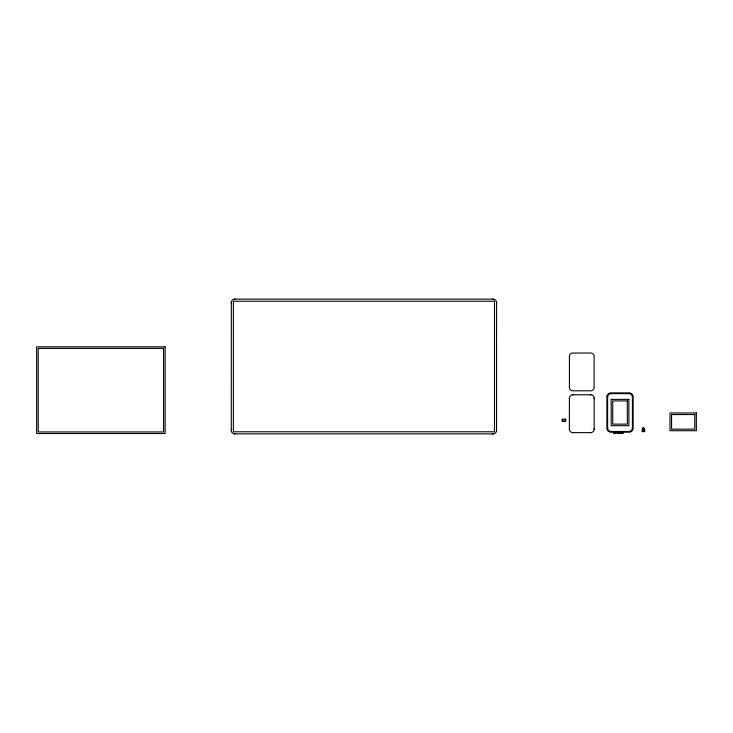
<?xml version="1.0" encoding="UTF-8"?>
<svg xmlns="http://www.w3.org/2000/svg" width="733" height="733" viewBox="0 0 733 733"><rect width="100%" height="100%" fill="white"/><g stroke="black" fill="none" stroke-linecap="round" stroke-linejoin="round"><path stroke-width="1.1" d="M235.192 433.872L234.148 433.817A3.592 3.592 0 0 1 231.335 431.004L231.28 429.959M496.598 303.041L496.543 301.996A3.592 3.592 0 0 0 493.73 299.183L492.677 299.128M569.367 428.713L569.422 429.767A3.592 3.592 0 0 0 572.235 432.58L573.279 432.635M594.179 398.688L594.124 397.634A3.592 3.592 0 0 0 591.311 394.821L590.257 394.766M607.611 427.559L607.666 428.603A3.592 3.592 0 0 0 610.479 431.416L611.533 431.471M632.423 397.524L632.368 396.48A3.592 3.592 0 0 0 629.555 393.658L628.502 393.612M231.28 430.573L231.335 301.996A3.592 3.592 0 0 1 234.148 299.183L235.192 299.128M496.598 302.427L496.543 431.004A3.592 3.592 0 0 1 493.73 433.817L492.677 433.872M569.367 429.336L569.422 397.634A3.592 3.592 0 0 1 572.235 394.821L573.279 394.766M644.28 428.576L642.548 428.585M642.484 428.191C647.935 429.859 640.349 426.863 643.876 428.301M234.578 299.128L493.3 299.128M610.91 393.612L629.125 393.612M572.665 394.766L590.88 394.766M610.91 431.471L629.125 431.471M613.494 432.516L614.547 432.516M617.415 432.516L623.435 432.516M572.665 432.635L590.88 432.635M614.162 432.653L617.681 432.653M613.558 432.782L614.547 432.782M617.479 432.782L619.019 432.782M619.165 432.782L621.135 432.782M621.401 432.782L623.371 432.782M613.374 433.038L615.72 433.038M617.287 433.038L623.554 433.038M234.578 433.872L493.3 433.872M611.533 393.612L610.479 393.658A3.592 3.592 0 0 0 607.666 396.48L607.611 397.524M628.502 431.471L629.555 431.416A3.592 3.592 0 0 0 632.368 428.603L632.423 427.559M590.257 432.635L591.311 432.58A3.592 3.592 0 0 0 594.124 429.767L594.179 428.713M643.611 428.191L644.28 428.365M614.419 431.865L614.492 433.166L617.424 432.653L617.424 431.865M569.358 398.156L569.367 398.688M496.598 429.959L496.608 430.482M231.262 302.518L231.28 303.041M632.423 396.901L632.423 428.173M607.611 396.901L607.611 428.173M594.179 398.065L594.179 429.336M569.422 355.853L569.422 387.986A3.592 3.592 0 0 0 572.235 390.799L591.311 390.799A3.592 3.592 0 0 0 594.124 387.986L594.124 355.853A3.592 3.592 0 0 0 591.311 353.04L572.235 353.04A3.592 3.592 0 0 0 569.422 355.853M606.897 396.324L606.897 428.759A4.38 4.38 0 0 0 610.323 432.186L629.711 432.186A4.38 4.38 0 0 0 633.138 428.759L633.138 396.324A4.38 4.38 0 0 0 629.711 392.888L610.323 392.888A4.38 4.38 0 0 0 606.897 396.324M642.31 431.141L644.619 431.242L642.31 431.141M494.509 301.217L233.369 301.217L233.369 431.783L494.509 431.783L494.509 301.217M165.136 346.837L36.65 346.837L36.65 433.533L165.136 433.533L165.136 346.837M163.569 348.404L38.217 348.404L38.217 431.966L163.569 431.966L163.569 348.404M628.896 399.357L611.166 399.357L611.166 425.699L628.896 425.699L628.896 399.357M627.329 400.924L612.733 400.924L612.733 424.132L627.329 424.132L627.329 400.924M696.35 412.972L669.999 412.972L669.999 430.702L696.35 430.702L696.35 412.972M694.783 414.539L671.565 414.539L671.565 429.135L694.783 429.135L694.783 414.539M565.702 419.23L562.184 419.23L562.184 421.448L565.702 421.448L565.702 419.23M565.445 419.496L562.44 419.496L562.44 421.191L565.445 421.191L565.445 419.496M644.71 429.593L642.099 429.593L642.099 430.115L644.71 430.115L644.71 429.593M644.619 430.848L642.273 430.848L642.273 431.636L644.619 431.636L644.619 430.848"/></g></svg>
